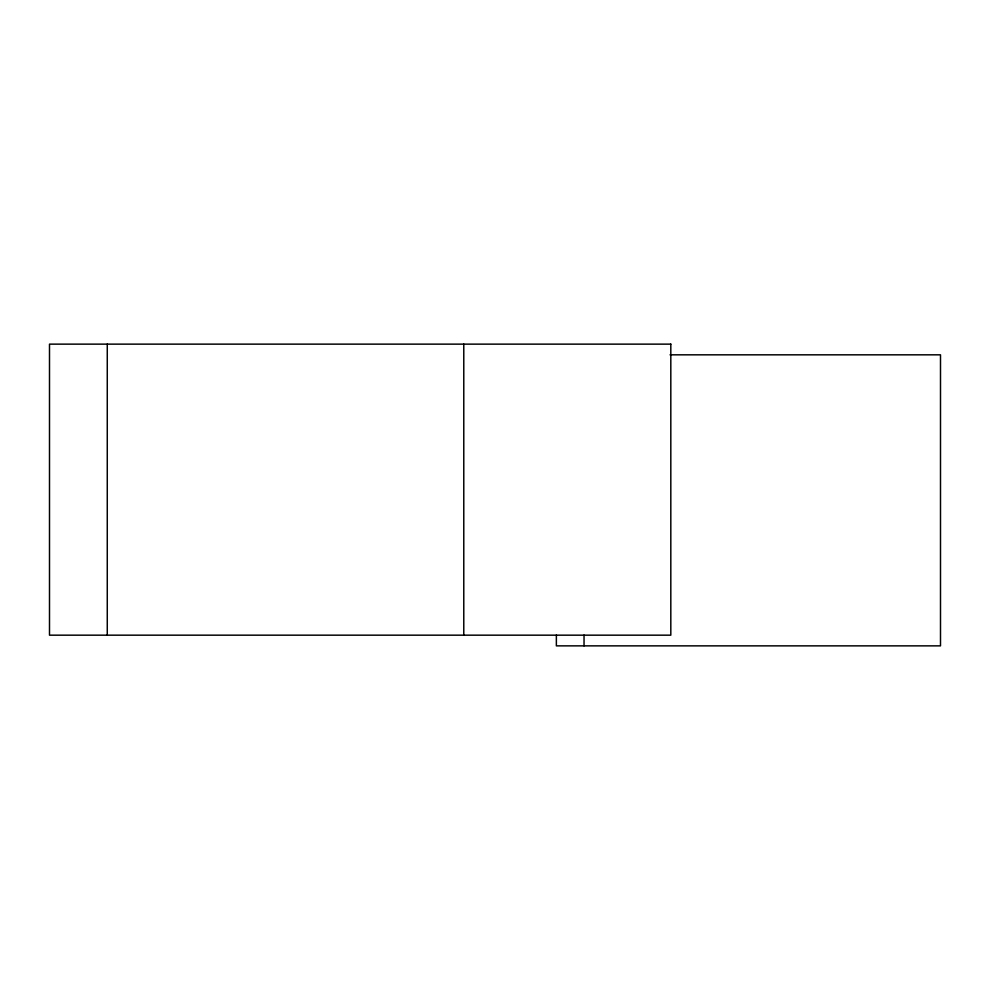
<?xml version="1.0" encoding="UTF-8"?>
<svg xmlns="http://www.w3.org/2000/svg" width="990" height="990" viewBox="0 0 990 990"><rect width="100%" height="100%" fill="white"/><g stroke="black" fill="none" stroke-linecap="round" stroke-linejoin="round"><path stroke-width="1.49" d="M670.044 354.828L940.5 354.828L940.5 645.864L556.368 645.864L556.368 635.085M584.038 635.085L584.038 645.864M463.778 344.136L463.778 635.172M107.267 344.136L107.267 635.172M670.812 344.136L49.5 344.136L49.5 635.172L670.812 635.172L670.812 344.136"/></g></svg>
